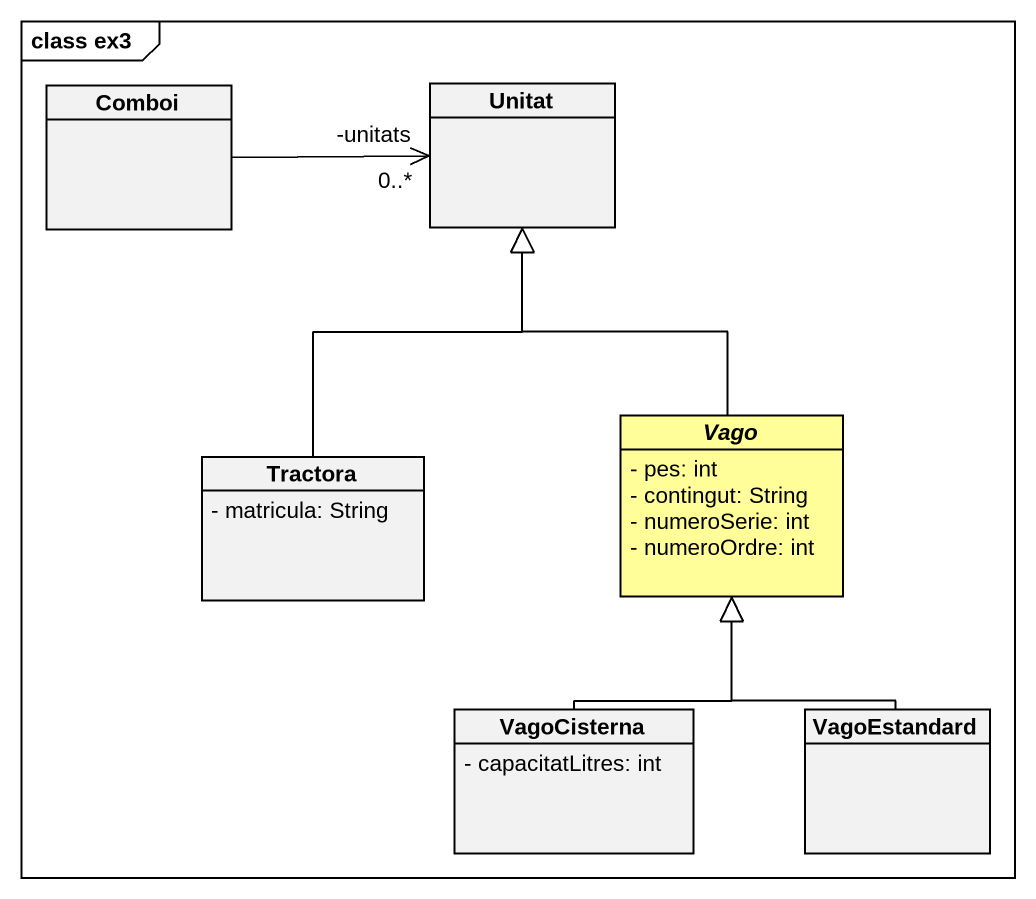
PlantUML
@startuml
mainframe class ex3
hide circle
hide empty members
skinparam classAttributeIconSize 0
class Comboi
class Unitat
class Tractora {
  - matricula: String
}
abstract class Vago #FFFE99 {
  - pes: int
  - contingut: String
  - numeroSerie: int
  - numeroOrdre: int
}
class VagoCisterna {
  - capacitatLitres: int
}
class VagoEstandard
Comboi -right-> "-unitats\n0..*" Unitat
Tractora -up-|> Unitat
Vago -up-|> Unitat
VagoCisterna -up-|> Vago
VagoEstandard -up-|> Vago
@enduml
